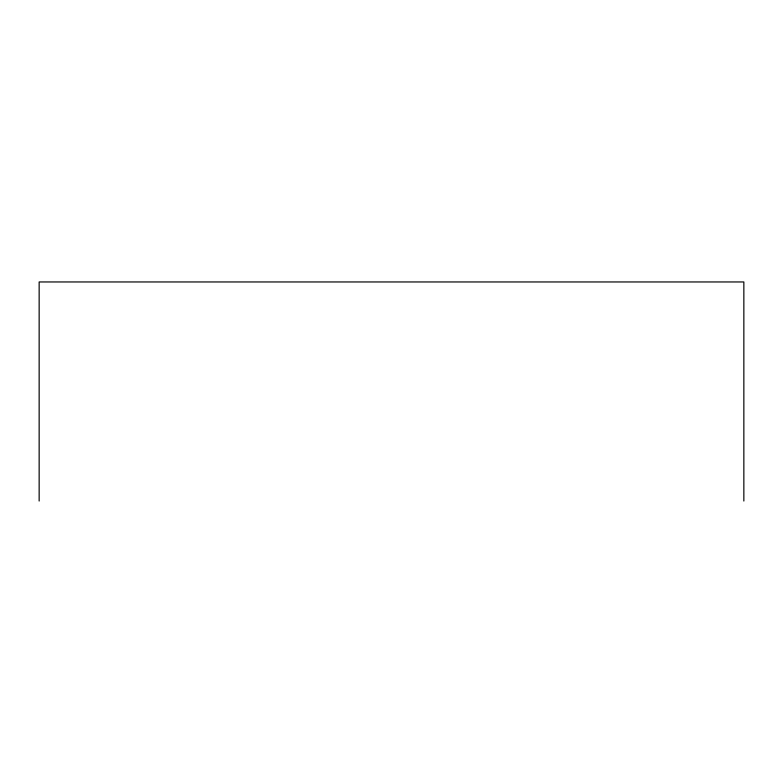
<?xml version="1.0" encoding="UTF-8"?>
<svg xmlns="http://www.w3.org/2000/svg" width="783" height="783" viewBox="0 0 783 783"><rect width="100%" height="100%" fill="white"/><g stroke="black" fill="none" stroke-linecap="round" stroke-linejoin="round"><path stroke-width="1.17" d="M743.85 501.042L743.85 281.958L39.15 281.958L39.15 501.042"/></g></svg>
